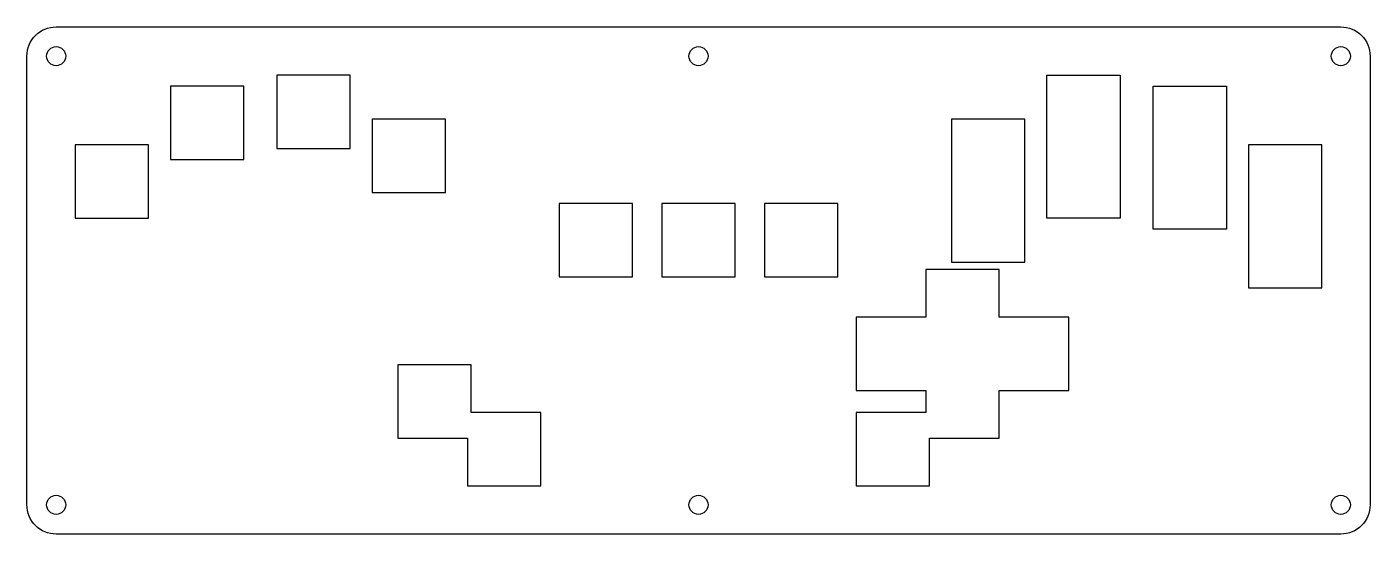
# Model space of a CAD drawing. Header units: millimetres. Extents: x -183 to 183, y -69 to 69.
import ezdxf

# ---------------------------------------------------------------- set-up
doc = ezdxf.new("R2010")
doc.units = ezdxf.units.MM
doc.layers.get('0').update_dxf_attribs({"linetype": 'CONTINUOUS'})

msp = doc.modelspace()

# ---------------------------------------------------------------- linework, layer by layer
msp.add_lwpolyline([(-175.2, 69.2), (175.2, 69.2, -0.414214), (183.2, 61.2), (183.2, -61.2, -0.414214), (175.2, -69.2), (-175.2, -69.2, -0.414214), (-183.2, -61.2), (-183.2, 61.2, -0.414214)], format="xyb", close=True)
for points in [[(-95, 56), (-115, 56), (-115, 36), (-95, 36)], [(95, 56), (115, 56), (115, 17), (95, 17)], [(-124, 53), (-144, 53), (-144, 33), (-124, 33)], [(144, 14), (124, 14), (124, 53), (144, 53)], [(-69, 44), (-89, 44), (-89, 24), (-69, 24)], [(89, 44), (69, 44), (69, 5), (89, 5)], [(-150, 37), (-170, 37), (-170, 17), (-150, 17)], [(170, 37), (150, 37), (150, -2), (170, -2)], [(-18, 21), (-38, 21), (-38, 1), (-18, 1)], [(10, 21), (-10, 21), (-10, 1), (10, 1)], [(38, 21), (18, 21), (18, 1), (38, 1)], [(82, 3), (62, 3), (62, -10), (43, -10), (43, -30), (62, -30), (62, -36), (43, -36), (43, -56), (63, -56), (63, -43), (82, -43), (82, -30), (101, -30), (101, -10), (82, -10)], [(-43, -36), (-62, -36), (-62, -23), (-82, -23), (-82, -43), (-63, -43), (-63, -56), (-43, -56)]]:
    msp.add_lwpolyline(points, close=True)
for centre in [(-175.2, 61.2), (0, 61.2), (175.2, 61.2), (-175.2, -61.2), (0, -61.2), (175.2, -61.2)]:
    msp.add_circle(centre, 2.6)

doc.saveas('drawing.dxf')
